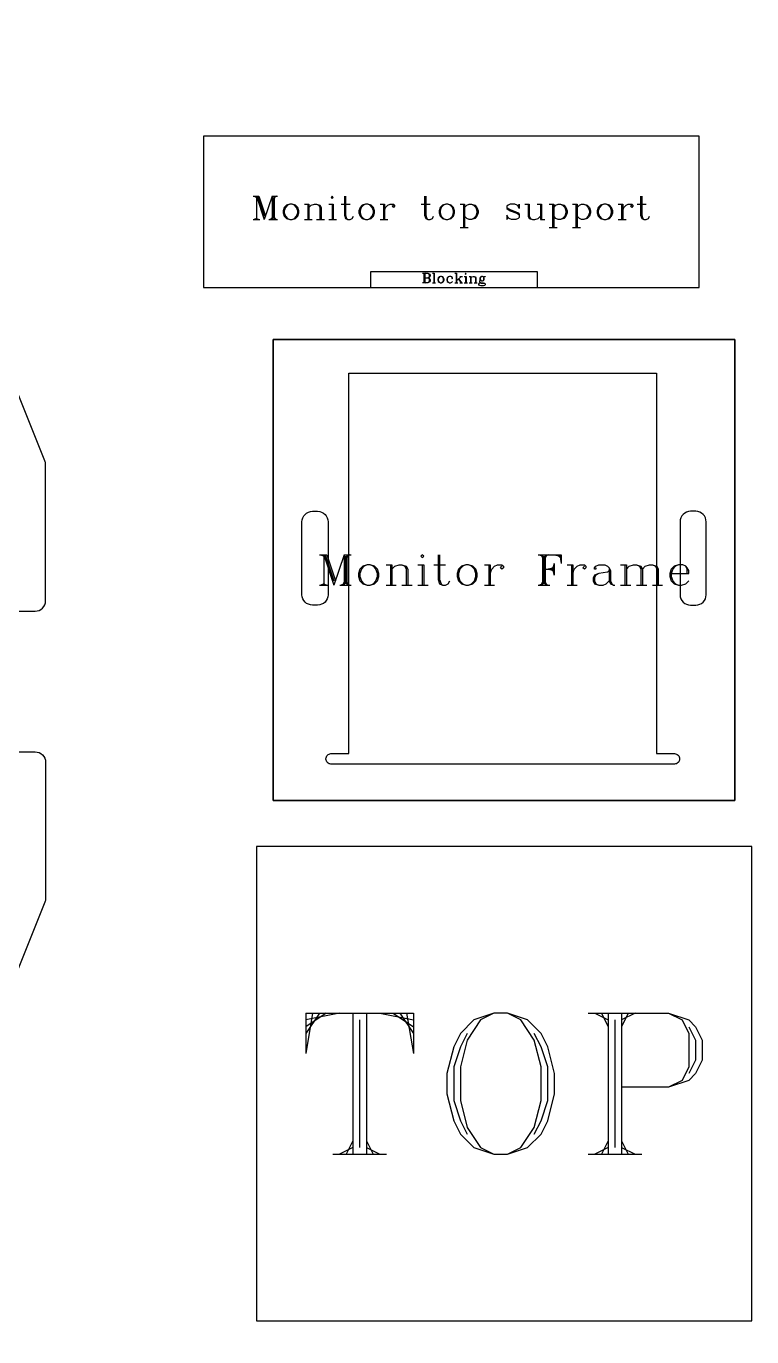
# Model space of a CAD drawing. Extents: x 0 to 107, y -41 to 64.
# Drawn here: x 71.1 to 105.9, y 0.3 to 63.2 of the extents above; entities that cross this region are included whole.
import ezdxf

# ---------------------------------------------------------------- set-up
doc = ezdxf.new("R2010")
doc.units = 0
doc.layers.add('LAYER_1', color=18, linetype='CONTINUOUS')

msp = doc.modelspace()

# ---------------------------------------------------------------- linework, layer by layer
at = {"layer": 'LAYER_1'}
for points in [[(64.132, 35.125), (71.5, 35.125, 0.414217), (72, 35.625), (72, 42.154, 0.095415), (71.964, 42.339), (63.626, 63.186, 0.306678)], [(64.132, 28.375), (71.5, 28.375, -0.414217), (72, 27.875), (72, 21.346, -0.095415), (71.964, 21.161), (63.626, 0.314, -0.306678)]]:
    msp.add_lwpolyline(points, format="xyb", dxfattribs=at)
for points in [[(79.577, 50.656), (103.327, 50.656), (103.327, 57.906), (79.577, 57.906)], [(85.741, 55.028), (85.688, 54.975), (85.741, 54.921), (85.795, 54.975)], [(83.713, 54.654), (83.553, 54.601), (83.446, 54.494), (83.393, 54.334), (83.393, 54.227), (83.446, 54.067), (83.553, 53.961), (83.713, 53.907), (83.82, 53.907), (83.98, 53.961), (84.087, 54.067), (84.14, 54.227), (84.14, 54.334), (84.087, 54.494), (83.98, 54.601), (83.82, 54.654)], [(87.342, 54.654), (87.182, 54.601), (87.076, 54.494), (87.022, 54.334), (87.022, 54.227), (87.076, 54.067), (87.182, 53.961), (87.342, 53.907), (87.449, 53.907), (87.609, 53.961), (87.716, 54.067), (87.769, 54.227), (87.769, 54.334), (87.716, 54.494), (87.609, 54.601), (87.449, 54.654)], [(91.185, 54.654), (91.025, 54.601), (90.918, 54.494), (90.865, 54.334), (90.865, 54.227), (90.918, 54.067), (91.025, 53.961), (91.185, 53.907), (91.292, 53.907), (91.452, 53.961), (91.559, 54.067), (91.612, 54.227), (91.612, 54.334), (91.559, 54.494), (91.452, 54.601), (91.292, 54.654)], [(98.764, 54.654), (98.604, 54.601), (98.497, 54.494), (98.444, 54.334), (98.444, 54.227), (98.497, 54.067), (98.604, 53.961), (98.764, 53.907), (98.87, 53.907), (99.031, 53.961), (99.137, 54.067), (99.191, 54.227), (99.191, 54.334), (99.137, 54.494), (99.031, 54.601), (98.87, 54.654)], [(87.577, 50.656), (95.577, 50.656), (95.577, 51.406), (87.577, 51.406)], [(90.934, 51.181), (90.87, 51.159), (90.827, 51.117), (90.806, 51.052), (90.806, 51.009), (90.827, 50.945), (90.87, 50.902), (90.934, 50.881), (90.977, 50.881), (91.041, 50.902), (91.084, 50.945), (91.106, 51.009), (91.106, 51.052), (91.084, 51.117), (91.041, 51.159), (90.977, 51.181)], [(92.134, 51.331), (92.113, 51.309), (92.134, 51.288), (92.156, 51.309)], [(92.906, 51.181), (92.863, 51.159), (92.841, 51.138), (92.82, 51.095), (92.82, 51.052), (92.841, 51.009), (92.863, 50.988), (92.906, 50.967), (92.948, 50.967), (92.991, 50.988), (93.013, 51.009), (93.034, 51.052), (93.034, 51.095), (93.013, 51.138), (92.991, 51.159), (92.948, 51.181)], [(105.043, 26.039), (105.043, 48.164), (82.918, 48.164), (82.918, 26.039)], [(105.043, 26.039), (105.043, 48.164), (82.918, 48.164), (82.918, 26.039)], [(82.918, 26.039), (82.918, 48.164), (105.043, 48.164), (105.043, 26.039)], [(82.918, 26.039), (82.918, 48.164), (105.043, 48.164), (105.043, 26.039)], [(90.059, 37.83), (89.99, 37.761), (90.059, 37.692), (90.128, 37.761)], [(87.421, 37.345), (87.213, 37.275), (87.074, 37.136), (87.005, 36.928), (87.005, 36.789), (87.074, 36.581), (87.213, 36.442), (87.421, 36.373), (87.56, 36.373), (87.768, 36.442), (87.907, 36.581), (87.977, 36.789), (87.977, 36.928), (87.907, 37.136), (87.768, 37.275), (87.56, 37.345)], [(92.141, 37.345), (91.933, 37.275), (91.794, 37.136), (91.725, 36.928), (91.725, 36.789), (91.794, 36.581), (91.933, 36.442), (92.141, 36.373), (92.28, 36.373), (92.488, 36.442), (92.627, 36.581), (92.697, 36.789), (92.697, 36.928), (92.627, 37.136), (92.488, 37.275), (92.28, 37.345)], [(82.106, 1.079), (105.856, 1.079), (105.856, 23.829), (82.106, 23.829)], [(93.498, 15.835), (92.532, 15.513), (91.887, 14.869), (91.565, 14.225), (91.243, 12.937), (91.243, 11.971), (91.565, 10.682), (91.887, 10.038), (92.532, 9.394), (93.498, 9.072), (94.142, 9.072), (95.108, 9.394), (95.752, 10.038), (96.074, 10.682), (96.396, 11.971), (96.396, 12.937), (96.074, 14.225), (95.752, 14.869), (95.108, 15.513), (94.142, 15.835)]]:
    msp.add_lwpolyline(points, close=True, dxfattribs=at)
for points in [[(81.952, 55.028), (82.219, 55.028)], [(82.005, 55.028), (82.112, 54.975)], [(82.112, 55.028), (82.112, 53.961)], [(82.112, 55.028), (82.486, 53.907)], [(82.165, 55.028), (82.486, 54.067)], [(82.219, 55.028), (82.539, 54.067)], [(82.859, 55.028), (82.486, 53.907)], [(82.859, 55.028), (82.859, 53.907)], [(82.859, 55.028), (83.126, 55.028)], [(82.913, 54.975), (82.913, 53.961)], [(82.966, 55.028), (82.966, 53.907)], [(83.019, 55.028), (82.966, 54.921)], [(83.073, 55.028), (82.966, 54.975)], [(86.328, 55.028), (86.328, 54.121), (86.382, 53.961), (86.488, 53.907), (86.595, 53.907), (86.702, 53.961), (86.755, 54.067)], [(86.382, 55.028), (86.382, 54.121), (86.435, 53.961), (86.488, 53.907)], [(90.171, 55.028), (90.171, 54.121), (90.224, 53.961), (90.331, 53.907), (90.438, 53.907), (90.545, 53.961), (90.598, 54.067)], [(90.224, 55.028), (90.224, 54.121), (90.278, 53.961), (90.331, 53.907)], [(100.525, 55.028), (100.525, 54.121), (100.578, 53.961), (100.685, 53.907), (100.792, 53.907), (100.899, 53.961), (100.952, 54.067)], [(100.578, 55.028), (100.578, 54.121), (100.632, 53.961), (100.685, 53.907)], [(83.713, 54.654), (83.606, 54.601), (83.5, 54.494), (83.446, 54.334), (83.446, 54.227), (83.5, 54.067), (83.606, 53.961), (83.713, 53.907)], [(83.82, 53.907), (83.927, 53.961), (84.033, 54.067), (84.087, 54.227), (84.087, 54.334), (84.033, 54.494), (83.927, 54.601), (83.82, 54.654)], [(84.407, 54.654), (84.62, 54.654)], [(84.567, 54.654), (84.567, 53.907)], [(84.62, 54.654), (84.62, 53.907)], [(84.62, 54.494), (84.727, 54.601), (84.887, 54.654), (84.994, 54.654), (85.154, 54.601), (85.208, 54.494), (85.208, 53.907)], [(84.994, 54.654), (85.101, 54.601), (85.154, 54.494), (85.154, 53.907)], [(85.581, 54.654), (85.795, 54.654)], [(85.741, 54.654), (85.741, 53.907)], [(85.795, 54.654), (85.795, 53.907)], [(86.168, 54.654), (86.595, 54.654)], [(87.342, 54.654), (87.236, 54.601), (87.129, 54.494), (87.076, 54.334), (87.076, 54.227), (87.129, 54.067), (87.236, 53.961), (87.342, 53.907)], [(87.449, 53.907), (87.556, 53.961), (87.663, 54.067), (87.716, 54.227), (87.716, 54.334), (87.663, 54.494), (87.556, 54.601), (87.449, 54.654)], [(88.036, 54.654), (88.25, 54.654)], [(88.196, 54.654), (88.196, 53.907)], [(88.25, 54.654), (88.25, 53.907)], [(88.25, 54.334), (88.303, 54.494), (88.41, 54.601), (88.517, 54.654), (88.677, 54.654), (88.73, 54.601), (88.73, 54.548), (88.677, 54.494), (88.623, 54.548), (88.677, 54.601)], [(90.011, 54.654), (90.438, 54.654)], [(91.185, 54.654), (91.078, 54.601), (90.972, 54.494), (90.918, 54.334), (90.918, 54.227), (90.972, 54.067), (91.078, 53.961), (91.185, 53.907)], [(91.292, 53.907), (91.399, 53.961), (91.505, 54.067), (91.559, 54.227), (91.559, 54.334), (91.505, 54.494), (91.399, 54.601), (91.292, 54.654)], [(91.879, 54.654), (92.092, 54.654)], [(92.039, 54.654), (92.039, 53.534)], [(92.092, 54.654), (92.092, 53.534)], [(92.092, 54.494), (92.199, 54.601), (92.306, 54.654), (92.413, 54.654), (92.573, 54.601), (92.679, 54.494), (92.733, 54.334), (92.733, 54.227), (92.679, 54.067), (92.573, 53.961), (92.413, 53.907), (92.306, 53.907), (92.199, 53.961), (92.092, 54.067)], [(92.413, 54.654), (92.519, 54.601), (92.626, 54.494), (92.679, 54.334), (92.679, 54.227), (92.626, 54.067), (92.519, 53.961), (92.413, 53.907)], [(94.654, 54.548), (94.708, 54.654), (94.708, 54.441), (94.654, 54.548), (94.601, 54.601), (94.494, 54.654), (94.281, 54.654), (94.174, 54.601), (94.12, 54.548), (94.12, 54.441), (94.174, 54.388), (94.281, 54.334), (94.547, 54.227), (94.654, 54.174), (94.708, 54.121)], [(94.12, 54.494), (94.174, 54.441), (94.281, 54.388), (94.547, 54.281), (94.654, 54.227), (94.708, 54.174), (94.708, 54.014), (94.654, 53.961), (94.547, 53.907), (94.334, 53.907), (94.227, 53.961), (94.174, 54.014), (94.12, 54.121), (94.12, 53.907), (94.174, 54.014)], [(94.974, 54.654), (95.188, 54.654)], [(95.135, 54.654), (95.135, 54.067), (95.188, 53.961), (95.348, 53.907), (95.455, 53.907), (95.615, 53.961), (95.722, 54.067)], [(95.188, 54.654), (95.188, 54.067), (95.241, 53.961), (95.348, 53.907)], [(95.561, 54.654), (95.775, 54.654)], [(95.722, 54.654), (95.722, 53.907)], [(95.775, 54.654), (95.775, 53.907)], [(96.149, 54.654), (96.362, 54.654)], [(96.309, 54.654), (96.309, 53.534)], [(96.362, 54.654), (96.362, 53.534)], [(96.362, 54.494), (96.469, 54.601), (96.576, 54.654), (96.682, 54.654), (96.842, 54.601), (96.949, 54.494), (97.003, 54.334), (97.003, 54.227), (96.949, 54.067), (96.842, 53.961), (96.682, 53.907), (96.576, 53.907), (96.469, 53.961), (96.362, 54.067)], [(96.682, 54.654), (96.789, 54.601), (96.896, 54.494), (96.949, 54.334), (96.949, 54.227), (96.896, 54.067), (96.789, 53.961), (96.682, 53.907)], [(97.269, 54.654), (97.483, 54.654)], [(97.429, 54.654), (97.429, 53.534)], [(97.483, 54.654), (97.483, 53.534)], [(97.483, 54.494), (97.59, 54.601), (97.696, 54.654), (97.803, 54.654), (97.963, 54.601), (98.07, 54.494), (98.123, 54.334), (98.123, 54.227), (98.07, 54.067), (97.963, 53.961), (97.803, 53.907), (97.696, 53.907), (97.59, 53.961), (97.483, 54.067)], [(97.803, 54.654), (97.91, 54.601), (98.017, 54.494), (98.07, 54.334), (98.07, 54.227), (98.017, 54.067), (97.91, 53.961), (97.803, 53.907)], [(98.764, 54.654), (98.657, 54.601), (98.55, 54.494), (98.497, 54.334), (98.497, 54.227), (98.55, 54.067), (98.657, 53.961), (98.764, 53.907)], [(98.87, 53.907), (98.977, 53.961), (99.084, 54.067), (99.137, 54.227), (99.137, 54.334), (99.084, 54.494), (98.977, 54.601), (98.87, 54.654)], [(99.458, 54.654), (99.671, 54.654)], [(99.618, 54.654), (99.618, 53.907)], [(99.671, 54.654), (99.671, 53.907)], [(99.671, 54.334), (99.724, 54.494), (99.831, 54.601), (99.938, 54.654), (100.098, 54.654), (100.151, 54.601), (100.151, 54.548), (100.098, 54.494), (100.045, 54.548), (100.098, 54.601)], [(100.365, 54.654), (100.792, 54.654)], [(81.952, 53.907), (82.272, 53.907)], [(82.112, 53.961), (82.005, 53.907)], [(82.112, 53.961), (82.219, 53.907)], [(82.699, 53.907), (83.126, 53.907)], [(82.859, 53.961), (82.753, 53.907)], [(82.859, 54.014), (82.806, 53.907)], [(82.966, 54.014), (83.019, 53.907)], [(82.966, 53.961), (83.073, 53.907)], [(84.407, 53.907), (84.781, 53.907)], [(84.994, 53.907), (85.368, 53.907)], [(85.581, 53.907), (85.955, 53.907)], [(88.036, 53.907), (88.41, 53.907)], [(91.879, 53.534), (92.253, 53.534)], [(95.722, 53.907), (95.935, 53.907)], [(96.149, 53.534), (96.522, 53.534)], [(97.269, 53.534), (97.643, 53.534)], [(99.458, 53.907), (99.831, 53.907)], [(90.077, 51.331), (90.334, 51.331), (90.398, 51.309), (90.42, 51.288), (90.441, 51.245), (90.441, 51.202), (90.42, 51.159), (90.398, 51.138), (90.334, 51.117)], [(90.184, 51.117), (90.334, 51.117), (90.398, 51.095), (90.42, 51.074), (90.441, 51.031), (90.441, 50.967), (90.42, 50.924), (90.398, 50.902), (90.334, 50.881), (90.077, 50.881)], [(90.098, 51.331), (90.141, 51.309)], [(90.12, 51.331), (90.141, 51.288)], [(90.141, 51.331), (90.141, 50.881)], [(90.163, 51.309), (90.163, 50.902)], [(90.184, 51.331), (90.184, 50.881)], [(90.206, 51.331), (90.184, 51.288)], [(90.227, 51.331), (90.184, 51.309)], [(90.334, 51.331), (90.377, 51.309), (90.398, 51.267), (90.398, 51.181), (90.377, 51.138), (90.334, 51.117)], [(90.334, 51.117), (90.377, 51.095), (90.398, 51.052), (90.398, 50.945), (90.377, 50.902), (90.334, 50.881)], [(90.398, 51.288), (90.42, 51.245), (90.42, 51.202), (90.398, 51.159)], [(90.398, 51.074), (90.42, 51.031), (90.42, 50.967), (90.398, 50.924)], [(90.548, 51.331), (90.634, 51.331)], [(90.613, 51.331), (90.613, 50.881)], [(90.634, 51.331), (90.634, 50.881)], [(90.934, 51.181), (90.891, 51.159), (90.848, 51.117), (90.827, 51.052), (90.827, 51.009), (90.848, 50.945), (90.891, 50.902), (90.934, 50.881)], [(90.977, 50.881), (91.02, 50.902), (91.063, 50.945), (91.084, 51.009), (91.084, 51.052), (91.063, 51.117), (91.02, 51.159), (90.977, 51.181)], [(91.491, 51.117), (91.47, 51.095), (91.491, 51.074), (91.513, 51.095), (91.513, 51.117), (91.47, 51.159), (91.427, 51.181), (91.363, 51.181), (91.298, 51.159), (91.256, 51.117), (91.234, 51.052), (91.234, 51.009), (91.256, 50.945), (91.298, 50.902), (91.363, 50.881), (91.406, 50.881), (91.47, 50.902), (91.513, 50.945)], [(91.363, 51.181), (91.32, 51.159), (91.277, 51.117), (91.256, 51.052), (91.256, 51.009), (91.277, 50.945), (91.32, 50.902), (91.363, 50.881)], [(91.62, 51.331), (91.706, 51.331)], [(91.684, 51.331), (91.684, 50.881)], [(91.706, 51.331), (91.706, 50.881)], [(91.92, 51.181), (91.706, 50.967)], [(91.791, 51.052), (91.92, 50.881)], [(91.813, 51.052), (91.941, 50.881)], [(91.856, 51.181), (91.984, 51.181)], [(92.07, 51.181), (92.156, 51.181)], [(92.134, 51.181), (92.134, 50.881)], [(92.156, 51.181), (92.156, 50.881)], [(92.306, 51.181), (92.391, 51.181)], [(92.37, 51.181), (92.37, 50.881)], [(92.391, 51.181), (92.391, 50.881)], [(92.391, 51.117), (92.434, 51.159), (92.498, 51.181), (92.541, 51.181), (92.606, 51.159), (92.627, 51.117), (92.627, 50.881)], [(92.541, 51.181), (92.584, 51.159), (92.606, 51.117), (92.606, 50.881)], [(92.841, 51.009), (92.82, 50.988), (92.798, 50.945), (92.798, 50.924), (92.82, 50.881), (92.884, 50.859), (92.991, 50.859), (93.056, 50.838), (93.077, 50.817)], [(92.863, 51.159), (92.841, 51.117), (92.841, 51.031), (92.863, 50.988)], [(92.991, 50.988), (93.013, 51.031), (93.013, 51.117), (92.991, 51.159)], [(93.013, 51.138), (93.034, 51.159), (93.077, 51.181), (93.077, 51.159), (93.034, 51.159)], [(90.141, 50.902), (90.098, 50.881)], [(90.141, 50.924), (90.12, 50.881)], [(90.184, 50.924), (90.206, 50.881)], [(90.184, 50.902), (90.227, 50.881)], [(90.548, 50.881), (90.698, 50.881)], [(91.62, 50.881), (91.77, 50.881)], [(91.856, 50.881), (91.984, 50.881)], [(92.07, 50.881), (92.22, 50.881)], [(92.306, 50.881), (92.456, 50.881)], [(92.541, 50.881), (92.691, 50.881)], [(92.798, 50.924), (92.82, 50.902), (92.884, 50.881), (92.991, 50.881), (93.056, 50.859), (93.077, 50.817), (93.077, 50.795), (93.056, 50.752), (92.991, 50.731), (92.863, 50.731), (92.798, 50.752), (92.777, 50.795), (92.777, 50.817), (92.798, 50.859), (92.863, 50.881)], [(85.131, 37.83), (85.478, 37.83)], [(85.2, 37.83), (85.339, 37.761)], [(85.339, 37.83), (85.339, 36.442)], [(85.339, 37.83), (85.825, 36.373)], [(85.408, 37.83), (85.825, 36.581)], [(85.478, 37.83), (85.894, 36.581)], [(86.311, 37.83), (85.825, 36.373)], [(86.311, 37.83), (86.311, 36.373)], [(86.311, 37.83), (86.658, 37.83)], [(86.38, 37.761), (86.38, 36.442)], [(86.45, 37.83), (86.45, 36.373)], [(86.519, 37.83), (86.45, 37.692)], [(86.588, 37.83), (86.45, 37.761)], [(90.822, 37.83), (90.822, 36.65), (90.892, 36.442), (91.031, 36.373), (91.17, 36.373), (91.308, 36.442), (91.378, 36.581)], [(90.892, 37.83), (90.892, 36.65), (90.961, 36.442), (91.031, 36.373)], [(95.612, 37.83), (96.722, 37.83), (96.722, 37.414)], [(95.681, 37.83), (95.82, 37.761)], [(95.751, 37.83), (95.82, 37.692)], [(95.82, 37.83), (95.82, 36.373)], [(95.89, 37.761), (95.89, 36.442)], [(95.959, 37.83), (95.959, 36.373)], [(96.028, 37.83), (95.959, 37.692)], [(96.098, 37.83), (95.959, 37.761)], [(96.375, 37.83), (96.722, 37.761)], [(96.514, 37.83), (96.722, 37.692)], [(96.584, 37.83), (96.722, 37.622)], [(96.653, 37.83), (96.722, 37.414)], [(87.421, 37.345), (87.282, 37.275), (87.144, 37.136), (87.074, 36.928), (87.074, 36.789), (87.144, 36.581), (87.282, 36.442), (87.421, 36.373)], [(87.56, 36.373), (87.699, 36.442), (87.838, 36.581), (87.907, 36.789), (87.907, 36.928), (87.838, 37.136), (87.699, 37.275), (87.56, 37.345)], [(88.324, 37.345), (88.601, 37.345)], [(88.532, 37.345), (88.532, 36.373)], [(88.601, 37.345), (88.601, 36.373)], [(88.601, 37.136), (88.74, 37.275), (88.948, 37.345), (89.087, 37.345), (89.295, 37.275), (89.365, 37.136), (89.365, 36.373)], [(89.087, 37.345), (89.226, 37.275), (89.295, 37.136), (89.295, 36.373)], [(89.851, 37.345), (90.128, 37.345)], [(90.059, 37.345), (90.059, 36.373)], [(90.128, 37.345), (90.128, 36.373)], [(90.614, 37.345), (91.17, 37.345)], [(92.141, 37.345), (92.002, 37.275), (91.864, 37.136), (91.794, 36.928), (91.794, 36.789), (91.864, 36.581), (92.002, 36.442), (92.141, 36.373)], [(92.28, 36.373), (92.419, 36.442), (92.558, 36.581), (92.627, 36.789), (92.627, 36.928), (92.558, 37.136), (92.419, 37.275), (92.28, 37.345)], [(93.044, 37.345), (93.321, 37.345)], [(93.252, 37.345), (93.252, 36.373)], [(93.321, 37.345), (93.321, 36.373)], [(93.321, 36.928), (93.391, 37.136), (93.53, 37.275), (93.668, 37.345), (93.877, 37.345), (93.946, 37.275), (93.946, 37.206), (93.877, 37.136), (93.807, 37.206), (93.877, 37.275)], [(95.959, 37.136), (96.375, 37.136)], [(96.375, 37.206), (96.098, 37.136), (96.375, 37.067)], [(96.375, 37.275), (96.237, 37.136), (96.375, 36.998)], [(96.375, 37.414), (96.306, 37.136), (96.375, 36.859)], [(96.375, 37.414), (96.375, 36.859)], [(97, 37.345), (97.278, 37.345)], [(97.208, 37.345), (97.208, 36.373)], [(97.278, 37.345), (97.278, 36.373)], [(97.278, 36.928), (97.347, 37.136), (97.486, 37.275), (97.625, 37.345), (97.833, 37.345), (97.902, 37.275), (97.902, 37.206), (97.833, 37.136), (97.764, 37.206), (97.833, 37.275)], [(98.388, 37.206), (98.388, 37.136), (98.319, 37.136), (98.319, 37.206), (98.388, 37.275), (98.527, 37.345), (98.805, 37.345), (98.944, 37.275), (99.013, 37.206), (99.082, 37.067), (99.082, 36.581), (99.152, 36.442), (99.221, 36.373)], [(99.013, 37.206), (99.013, 36.581), (99.082, 36.442), (99.221, 36.373), (99.291, 36.373)], [(99.568, 37.345), (99.846, 37.345)], [(99.777, 37.345), (99.777, 36.373)], [(99.846, 37.345), (99.846, 36.373)], [(99.846, 37.136), (99.985, 37.275), (100.193, 37.345), (100.332, 37.345), (100.54, 37.275), (100.61, 37.136), (100.61, 36.373)], [(100.332, 37.345), (100.471, 37.275), (100.54, 37.136), (100.54, 36.373)], [(100.61, 37.136), (100.748, 37.275), (100.957, 37.345), (101.095, 37.345), (101.304, 37.275), (101.373, 37.136), (101.373, 36.373)], [(101.095, 37.345), (101.234, 37.275), (101.304, 37.136), (101.304, 36.373)], [(101.998, 36.928), (102.831, 36.928), (102.831, 37.067), (102.761, 37.206), (102.692, 37.275), (102.553, 37.345), (102.345, 37.345), (102.137, 37.275), (101.998, 37.136), (101.928, 36.928), (101.928, 36.789), (101.998, 36.581), (102.137, 36.442), (102.345, 36.373), (102.484, 36.373), (102.692, 36.442), (102.831, 36.581)], [(102.345, 37.345), (102.206, 37.275), (102.067, 37.136), (101.998, 36.928), (101.998, 36.789), (102.067, 36.581), (102.206, 36.442), (102.345, 36.373)], [(102.761, 36.928), (102.761, 37.136), (102.692, 37.275)], [(86.311, 36.512), (86.241, 36.373)], [(86.45, 36.512), (86.519, 36.373)], [(95.82, 36.512), (95.751, 36.373)], [(95.959, 36.512), (96.028, 36.373)], [(99.013, 37.067), (98.944, 36.998), (98.527, 36.928), (98.319, 36.859), (98.25, 36.72), (98.25, 36.581), (98.319, 36.442), (98.527, 36.373), (98.735, 36.373), (98.874, 36.442), (99.013, 36.581)], [(98.527, 36.928), (98.388, 36.859), (98.319, 36.72), (98.319, 36.581), (98.388, 36.442), (98.527, 36.373)], [(85.131, 36.373), (85.547, 36.373)], [(85.339, 36.442), (85.2, 36.373)], [(85.339, 36.442), (85.478, 36.373)], [(86.102, 36.373), (86.658, 36.373)], [(86.311, 36.442), (86.172, 36.373)], [(86.45, 36.442), (86.588, 36.373)], [(88.324, 36.373), (88.81, 36.373)], [(89.087, 36.373), (89.573, 36.373)], [(89.851, 36.373), (90.337, 36.373)], [(93.044, 36.373), (93.53, 36.373)], [(95.612, 36.373), (96.167, 36.373)], [(95.82, 36.442), (95.681, 36.373)], [(95.959, 36.442), (96.098, 36.373)], [(97, 36.373), (97.486, 36.373)], [(99.568, 36.373), (100.054, 36.373)], [(100.332, 36.373), (100.818, 36.373)], [(101.095, 36.373), (101.581, 36.373)], [(84.481, 15.835), (84.481, 13.903)], [(84.481, 15.835), (89.633, 15.835)], [(84.803, 15.835), (84.481, 13.903)], [(85.125, 15.835), (84.481, 14.869)], [(85.447, 15.835), (84.481, 15.191)], [(86.091, 15.835), (84.481, 15.513)], [(86.735, 15.835), (86.735, 9.072)], [(87.379, 15.835), (87.379, 9.072)], [(88.023, 15.835), (89.633, 15.513)], [(88.667, 15.835), (89.633, 15.191)], [(88.989, 15.835), (89.633, 14.869)], [(89.311, 15.835), (89.633, 13.903)], [(89.633, 15.835), (89.633, 13.903)], [(93.498, 15.835), (92.854, 15.513), (92.21, 14.547), (91.887, 13.259), (91.887, 11.648), (92.21, 10.36), (92.854, 9.394), (93.498, 9.072)], [(94.142, 9.072), (94.786, 9.394), (95.43, 10.36), (95.752, 11.648), (95.752, 13.259), (95.43, 14.547), (94.786, 15.513), (94.142, 15.835)], [(98.006, 15.835), (101.871, 15.835), (102.837, 15.513), (103.159, 15.191), (103.481, 14.547), (103.481, 13.581), (103.159, 12.937), (102.837, 12.615), (101.871, 12.293), (99.616, 12.293)], [(98.328, 15.835), (98.972, 15.513)], [(98.65, 15.835), (98.972, 15.191)], [(98.972, 15.835), (98.972, 9.072)], [(99.616, 15.835), (99.616, 9.072)], [(99.938, 15.835), (99.616, 15.191)], [(100.26, 15.835), (99.616, 15.513)], [(101.871, 15.835), (102.515, 15.513), (102.837, 14.869), (102.837, 13.259), (102.515, 12.615), (101.871, 12.293)], [(87.057, 15.513), (87.057, 9.394)], [(99.294, 15.513), (99.294, 9.394)], [(102.837, 15.191), (103.159, 14.547), (103.159, 13.581), (102.837, 12.937)], [(92.21, 14.869), (91.887, 14.225), (91.565, 13.259), (91.565, 11.648), (91.887, 10.682), (92.21, 10.038)], [(95.43, 10.038), (95.752, 10.682), (96.074, 11.648), (96.074, 13.259), (95.752, 14.225), (95.43, 14.869)], [(86.735, 9.716), (86.413, 9.072)], [(87.379, 9.716), (87.701, 9.072)], [(98.972, 9.716), (98.65, 9.072)], [(99.616, 9.716), (99.938, 9.072)], [(85.769, 9.072), (88.345, 9.072)], [(86.735, 9.394), (86.091, 9.072)], [(87.379, 9.394), (88.023, 9.072)], [(98.006, 9.072), (100.582, 9.072)], [(98.972, 9.394), (98.328, 9.072)], [(99.616, 9.394), (100.26, 9.072)]]:
    msp.add_lwpolyline(points, dxfattribs=at)
for points in [[(85.443, 28.029), (85.443, 28.049, -0.414214), (85.683, 28.289), (86.543, 28.289), (86.543, 46.539), (101.293, 46.539), (101.293, 28.289), (102.153, 28.289, -0.414214), (102.393, 28.049), (102.393, 28.029, -0.414214), (102.153, 27.789), (101.293, 27.789), (86.543, 27.789), (85.683, 27.789, -0.414214)], [(84.293, 35.914), (84.293, 39.414, -0.414214), (84.793, 39.914), (85.043, 39.914, -0.414214), (85.543, 39.414), (85.543, 35.914, -0.414214), (85.043, 35.414), (84.793, 35.414, -0.414214)], [(103.668, 35.914), (103.668, 39.414, 0.414214), (103.168, 39.914), (102.918, 39.914, 0.414214), (102.418, 39.414), (102.418, 35.914, 0.414214), (102.918, 35.414), (103.168, 35.414, 0.414214)]]:
    msp.add_lwpolyline(points, format="xyb", close=True, dxfattribs=at)

doc.saveas('drawing.dxf')
